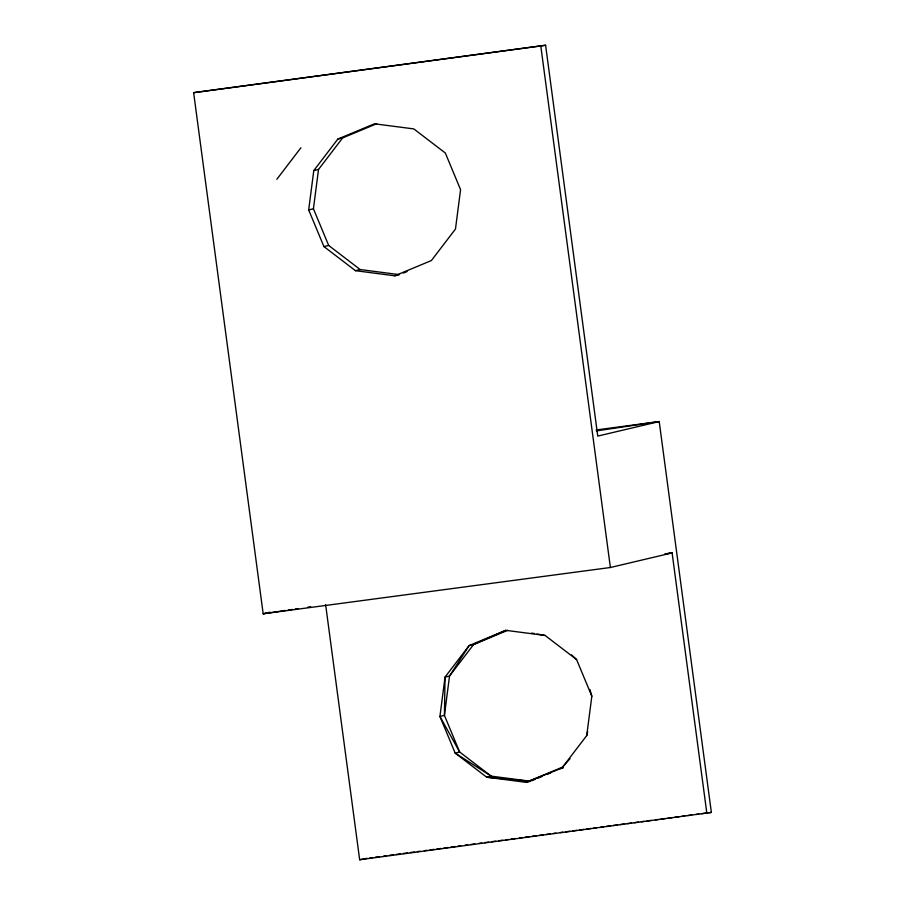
<?xml version="1.0" encoding="UTF-8"?>
<svg xmlns="http://www.w3.org/2000/svg" width="905" height="905" viewBox="0 0 905 905"><rect width="100%" height="100%" fill="white"/><g stroke="black" fill="none" stroke-linecap="round" stroke-linejoin="round"><path stroke-width="1.36" d="M308.673 209.926L313.786 170.57L337.87 139.042L374.489 123.804L413.823 128.917L445.339 153.036L460.577 189.677L455.475 229.033L431.391 260.55L394.772 275.799L355.439 270.674L323.922 246.567L308.673 209.926L313.424 208.795L318.526 169.439L342.622 137.922L376.706 123.725M591.836 696.205L576.587 659.553L545.082 635.446L505.748 630.333L469.129 645.57L445.034 677.098L439.932 716.455L455.181 753.096L486.686 777.203L526.02 782.327L562.639 767.078L586.734 735.561L591.836 696.205L589.913 689.463M586.734 735.561L587.696 731.512M276.806 179.314L300.901 147.786M562.639 767.078L570.014 758.673M505.748 630.333L473.609 644.507L469.129 645.57L449.525 676.035L444.423 715.391L459.661 752.032L491.177 776.139L530.511 781.264L526.02 782.327L563.272 767.542M403.302 273.095L407.092 271.523M507.705 630.321L473.609 644.507L449.525 676.035L445.034 677.098L444.423 715.391L439.932 716.455L459.661 752.032L455.181 753.096L491.177 776.139L486.686 777.203L530.511 781.264M531.778 780.732L535.556 779.16M538.09 778.108L541.88 776.535M546.925 774.431L550.715 772.847M560.817 768.65L563.34 767.598M706.873 813.459L672.11 552.898L610.389 567.503L263.174 613.782L193.636 92.661L545.602 45.25L597.753 436.097L659.213 421.56L711.364 812.407L359.658 859.75L325.642 604.789M193.636 92.661L545.602 45.25M337.87 139.042L342.622 137.922M313.786 170.57L318.526 169.439M323.922 246.567L328.673 245.447L360.179 269.554L399.512 274.668M355.439 270.674L360.179 269.554M394.772 275.799L398.336 274.95M270.029 612.165L263.174 613.782L285.505 610.456M359.658 859.75L366.944 858.313M596.44 430.904L659.213 421.56L596.214 429.954M288.299 610.049L292.485 609.427M295.268 609.008L298.062 608.59M307.836 607.142L310.63 606.723M369.749 857.94L372.543 857.567M375.349 857.193L379.546 856.639M383.743 856.073L386.548 855.7M389.342 855.327L393.551 854.773M396.345 854.399L400.553 853.834M403.347 853.46L407.544 852.906M410.35 852.533L414.547 851.967M417.352 851.594L420.146 851.22M424.355 850.666L427.149 850.293M429.954 849.919L434.151 849.354M436.945 848.981L441.154 848.426M443.948 848.053L448.145 847.487M450.95 847.114L455.147 846.56M457.953 846.186L460.747 845.813M464.955 845.247L467.749 844.874M470.555 844.501L474.752 843.946M478.949 843.381L481.754 843.008M484.548 842.634L488.757 842.08M491.551 841.707L495.748 841.141M498.553 840.768L502.75 840.213M505.556 839.84L508.35 839.467M511.155 839.093L515.352 838.528M519.549 837.973L522.355 837.6M525.149 837.227L529.357 836.661M532.151 836.288L536.36 835.734M539.154 835.36L543.351 834.795M546.156 834.421L550.353 833.867M553.159 833.494L555.953 833.12M560.15 832.555L562.955 832.181M565.761 831.808L569.958 831.254M572.752 830.881L576.96 830.315M579.754 829.942L583.951 829.387M586.757 829.014L590.954 828.46M593.759 828.086L596.553 827.713M600.762 827.147L603.556 826.774M606.361 826.401L610.558 825.846M613.352 825.473L617.561 824.908M620.355 824.534L624.563 823.98M627.357 823.607L631.554 823.041M634.36 822.668L638.557 822.113M641.362 821.74L644.156 821.367M646.962 820.993L651.159 820.428M655.356 819.873L658.161 819.5M660.955 819.127L665.164 818.561M667.958 818.188L672.155 817.634M674.96 817.26L679.157 816.695M681.963 816.321L684.757 815.948M687.562 815.575L691.759 815.02M695.956 814.455L698.762 814.081M701.556 813.708L705.764 813.154M708.558 812.781L711.364 812.407M531.676 633.07L534.357 633.545M537.038 634.02L545.082 635.446M571.587 654.892L576.587 659.553M313.424 208.795L328.673 245.447M540.851 46.37L610.389 567.503M672.11 552.898L665.13 553.939L672.11 552.898"/></g></svg>
